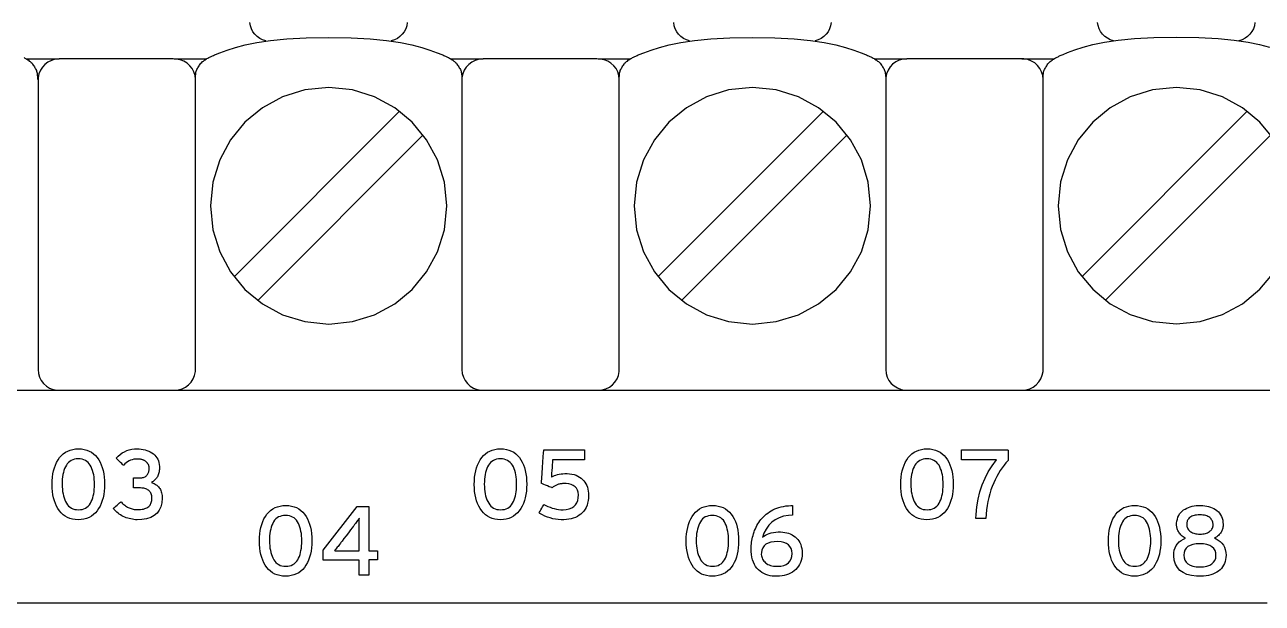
# Model space of a CAD drawing. Extents: x 1 to 47.7, y 0.2 to 35.
# Drawn here: x 27.341 to 29.093, y 13.33 to 14.148 of the extents above; entities that cross this region are included whole.
import ezdxf

# ---------------------------------------------------------------- set-up
doc = ezdxf.new("R2010")
doc.units = 0
doc.header["$MEASUREMENT"] = 0
doc.layers.add('7_0_____DWG', color=7, linetype='CONTINUOUS')

msp = doc.modelspace()

# ---------------------------------------------------------------- linework, layer by layer
at = {"layer": '7_0_____DWG'}
for points in [[(27.6819, 14.1253), (27.6775, 14.1268), (27.6734, 14.1289), (27.6697, 14.1316), (27.6665, 14.1348), (27.6638, 14.1384), (27.6617, 14.1424), (27.6603, 14.1468), (27.6596, 14.1514)], [(27.8823, 14.1514), (27.8816, 14.1468), (27.8801, 14.1424), (27.878, 14.1383), (27.8753, 14.1347), (27.872, 14.1315), (27.8683, 14.1288), (27.8642, 14.1267), (27.8597, 14.1253)], [(28.2819, 14.1253), (28.2775, 14.1268), (28.2734, 14.1289), (28.2697, 14.1316), (28.2665, 14.1348), (28.2638, 14.1384), (28.2617, 14.1424), (28.2603, 14.1468), (28.2596, 14.1514)], [(28.4823, 14.1514), (28.4816, 14.1468), (28.4801, 14.1424), (28.478, 14.1383), (28.4753, 14.1347), (28.472, 14.1315), (28.4683, 14.1288), (28.4642, 14.1267), (28.4597, 14.1253)], [(28.8819, 14.1254), (28.8775, 14.1269), (28.8734, 14.1291), (28.8697, 14.1317), (28.8665, 14.1349), (28.8638, 14.1386), (28.8617, 14.1426), (28.8603, 14.147), (28.8596, 14.1516)], [(29.0823, 14.1516), (29.0816, 14.1469), (29.0801, 14.1426), (29.078, 14.1385), (29.0753, 14.1349), (29.072, 14.1317), (29.0683, 14.129), (29.0642, 14.1269), (29.0597, 14.1254)], [(27.5825, 14.0706), (27.5825, 14.0721), (27.5825, 14.0737), (27.5826, 14.0753), (27.5827, 14.0769), (27.5828, 14.0784), (27.583, 14.0799), (27.5832, 14.0813), (27.5835, 14.0825), (27.5839, 14.0837), (27.5845, 14.0849), (27.5852, 14.0862), (27.5859, 14.0874), (27.5867, 14.0887), (27.5876, 14.09), (27.5884, 14.0912), (27.5893, 14.0925), (27.59, 14.0937), (27.5913, 14.0949), (27.5926, 14.096), (27.5939, 14.0969), (27.5951, 14.0979), (27.5964, 14.0987), (27.5976, 14.0995), (27.5988, 14.1003), (27.6001, 14.101), (27.6013, 14.1017), (27.6025, 14.1023), (27.6036, 14.1029), (27.6046, 14.1034), (27.6057, 14.1039), (27.6068, 14.1044), (27.608, 14.1049), (27.6093, 14.1055), (27.6108, 14.1061), (27.6171, 14.1086), (27.6274, 14.1124), (27.6392, 14.1162), (27.653, 14.1199), (27.6694, 14.1232), (27.6888, 14.1261), (27.7119, 14.1284), (27.7391, 14.1299), (27.771, 14.1304), (27.8028, 14.1299), (27.83, 14.1284), (27.8531, 14.1261), (27.8726, 14.1232), (27.8889, 14.1199), (27.9028, 14.1162), (27.9145, 14.1124), (27.9248, 14.1086), (27.9311, 14.1061), (27.9326, 14.1055), (27.934, 14.1049), (27.9352, 14.1044), (27.9363, 14.1039), (27.9373, 14.1034), (27.9384, 14.1029), (27.9395, 14.1023), (27.9407, 14.1017), (27.9419, 14.101), (27.9431, 14.1003), (27.9444, 14.0995), (27.9456, 14.0987), (27.9468, 14.0979), (27.9481, 14.0969), (27.9494, 14.096), (27.9507, 14.0949), (27.9519, 14.0937), (27.9527, 14.0925), (27.9535, 14.0912), (27.9544, 14.09), (27.9552, 14.0887), (27.956, 14.0874), (27.9568, 14.0862), (27.9575, 14.0849), (27.9581, 14.0837), (27.9585, 14.0825), (27.9588, 14.0813), (27.959, 14.0799), (27.9592, 14.0784), (27.9594, 14.0769), (27.9595, 14.0753), (27.9596, 14.0737), (27.9596, 14.0721), (27.9597, 14.0706)], [(28.1825, 14.0706), (28.1825, 14.0721), (28.1825, 14.0737), (28.1826, 14.0753), (28.1827, 14.0769), (28.1828, 14.0784), (28.183, 14.0799), (28.1832, 14.0813), (28.1835, 14.0825), (28.1839, 14.0837), (28.1845, 14.0849), (28.1852, 14.0862), (28.1859, 14.0874), (28.1867, 14.0887), (28.1876, 14.09), (28.1884, 14.0912), (28.1893, 14.0925), (28.19, 14.0937), (28.1913, 14.0949), (28.1926, 14.096), (28.1939, 14.0969), (28.1951, 14.0979), (28.1964, 14.0987), (28.1976, 14.0995), (28.1988, 14.1003), (28.2001, 14.101), (28.2013, 14.1017), (28.2025, 14.1023), (28.2036, 14.1029), (28.2046, 14.1034), (28.2057, 14.1039), (28.2068, 14.1044), (28.208, 14.1049), (28.2093, 14.1055), (28.2108, 14.1061), (28.2171, 14.1086), (28.2274, 14.1124), (28.2392, 14.1162), (28.253, 14.1199), (28.2694, 14.1232), (28.2889, 14.1261), (28.3119, 14.1284), (28.3391, 14.1299), (28.371, 14.1304), (28.4028, 14.1299), (28.43, 14.1284), (28.4531, 14.1261), (28.4726, 14.1232), (28.4889, 14.1199), (28.5028, 14.1162), (28.5145, 14.1124), (28.5248, 14.1086), (28.5311, 14.1061), (28.5326, 14.1055), (28.534, 14.1049), (28.5352, 14.1044), (28.5363, 14.1039), (28.5373, 14.1034), (28.5384, 14.1029), (28.5395, 14.1023), (28.5407, 14.1017), (28.5419, 14.101), (28.5431, 14.1003), (28.5444, 14.0995), (28.5456, 14.0987), (28.5468, 14.0979), (28.5481, 14.0969), (28.5494, 14.096), (28.5507, 14.0949), (28.5519, 14.0937), (28.5527, 14.0925), (28.5535, 14.0912), (28.5544, 14.09), (28.5552, 14.0887), (28.556, 14.0874), (28.5568, 14.0862), (28.5575, 14.0849), (28.5581, 14.0837), (28.5585, 14.0825), (28.5588, 14.0813), (28.559, 14.0799), (28.5593, 14.0784), (28.5594, 14.0769), (28.5595, 14.0753), (28.5596, 14.0737), (28.5597, 14.0721), (28.5597, 14.0706)], [(28.7825, 14.0708), (28.7825, 14.0723), (28.7826, 14.0738), (28.7826, 14.0754), (28.7827, 14.077), (28.7828, 14.0786), (28.783, 14.0801), (28.7832, 14.0815), (28.7835, 14.0827), (28.7839, 14.0838), (28.7845, 14.0851), (28.7852, 14.0863), (28.786, 14.0876), (28.7868, 14.0889), (28.7876, 14.0901), (28.7884, 14.0914), (28.7893, 14.0927), (28.7901, 14.0939), (28.7913, 14.0951), (28.7926, 14.0961), (28.7939, 14.0971), (28.7951, 14.0981), (28.7964, 14.0989), (28.7976, 14.0997), (28.7988, 14.1005), (28.8001, 14.1012), (28.8013, 14.1019), (28.8025, 14.1025), (28.8036, 14.103), (28.8046, 14.1036), (28.8057, 14.1041), (28.8068, 14.1046), (28.808, 14.1051), (28.8093, 14.1057), (28.8108, 14.1063), (28.8171, 14.1088), (28.8274, 14.1126), (28.8392, 14.1164), (28.853, 14.1201), (28.8694, 14.1234), (28.8889, 14.1263), (28.9119, 14.1286), (28.9391, 14.13), (28.971, 14.1306), (29.0029, 14.13), (29.0301, 14.1286), (29.0531, 14.1263), (29.0726, 14.1234), (29.089, 14.1201), (29.1028, 14.1164)], [(27.3399, 14.1017), (27.3411, 14.101), (27.3424, 14.1003), (27.3436, 14.0995), (27.3448, 14.0987), (27.3461, 14.0979), (27.3473, 14.0969), (27.3486, 14.096), (27.3499, 14.0949), (27.3511, 14.0937), (27.3519, 14.0925), (27.3528, 14.0912), (27.3536, 14.09), (27.3544, 14.0887), (27.3553, 14.0874), (27.356, 14.0862), (27.3567, 14.0849), (27.3573, 14.0837), (27.3577, 14.0825), (27.358, 14.0813), (27.3583, 14.0799), (27.3585, 14.0784), (27.3586, 14.0769), (27.3588, 14.0753), (27.3588, 14.0737), (27.3589, 14.0721), (27.3589, 14.0706)], [(27.3441, 14.0998), (27.3897, 14.0998)], [(27.5525, 14.0998), (27.5981, 14.0998)], [(27.9441, 14.0998), (27.9897, 14.0998)], [(28.1525, 14.0998), (28.1981, 14.0998)], [(28.5441, 14.1), (28.5897, 14.1)], [(28.7525, 14.1), (28.7981, 14.1)], [(29.1098, 13.9856), (29.0893, 14.0104), (29.0646, 14.0309), (29.0362, 14.0463), (29.0048, 14.0561), (28.9711, 14.0595), (28.9373, 14.0561), (28.9059, 14.0463), (28.8774, 14.0309), (28.8527, 14.0104), (28.8322, 13.9856), (28.8168, 13.9572), (28.807, 13.9258), (28.8036, 13.8921), (28.807, 13.8584), (28.8168, 13.827), (28.8322, 13.7986), (28.8527, 13.7739), (28.8774, 13.7535), (28.9059, 13.7381), (28.9373, 13.7284), (28.9711, 13.725), (29.0048, 13.7284), (29.0362, 13.7381), (29.0646, 13.7535), (29.0893, 13.7739), (29.1098, 13.7986)], [(27.6372, 13.7917), (27.8715, 14.0259)], [(28.2372, 13.7917), (28.4715, 14.0259)], [(28.8372, 13.7918), (29.0715, 14.0261)], [(27.6706, 13.7582), (27.9049, 13.9925)], [(28.2706, 13.7582), (28.5049, 13.9925)], [(28.8706, 13.7584), (29.1049, 13.9927)], [(27.2486, 13.6311), (27.3411, 13.6311), (27.4402, 13.6311), (27.5455, 13.6311), (27.6567, 13.6311), (27.7731, 13.6311), (27.8945, 13.6311), (28.0204, 13.6311), (28.1502, 13.6311), (28.2836, 13.6311), (28.4201, 13.6311), (28.5593, 13.6311), (28.7007, 13.6311), (28.9885, 13.6311), (29.2798, 13.6311)], [(27.8278, 13.3913), (27.8278, 13.3694), (27.8141, 13.3694), (27.8141, 13.3908), (27.7631, 13.3908), (27.7631, 13.4047), (27.8116, 13.4666), (27.8278, 13.4666), (27.8278, 13.4041), (27.8402, 13.4041), (27.8402, 13.3913), (27.8278, 13.3913)], [(29.0998, 13.3298), (28.9854, 13.3298), (28.8724, 13.3298), (28.761, 13.3298), (28.6512, 13.3298), (28.543, 13.3298), (28.4366, 13.3298), (28.3319, 13.3298), (28.2291, 13.3298), (28.1282, 13.3298), (28.0293, 13.3298), (27.9324, 13.3298), (27.8377, 13.3298), (27.7451, 13.3298), (27.6547, 13.3298), (27.5666, 13.3298), (27.4809, 13.3298), (27.3976, 13.3298), (27.3168, 13.3298)]]:
    msp.add_lwpolyline(points, dxfattribs=at)
for points in [[(27.5825, 14.0706), (27.582, 14.0762), (27.5804, 14.0814), (27.5779, 14.0861), (27.5747, 14.0903), (27.5707, 14.0939), (27.5661, 14.0967), (27.5609, 14.0987), (27.5554, 14.0997), (27.5509, 14.0998), (27.5391, 14.0998), (27.5185, 14.0998), (27.4924, 14.0998), (27.4639, 14.0998), (27.4362, 14.0998), (27.4125, 14.0998), (27.3959, 14.0998), (27.3897, 14.0998), (27.384, 14.0993), (27.3786, 14.0978), (27.3737, 14.0954), (27.3694, 14.0922), (27.3658, 14.0883), (27.3629, 14.0838), (27.3609, 14.0788), (27.3598, 14.0734), (27.3597, 14.0665), (27.3597, 14.0368), (27.3597, 13.985), (27.3597, 13.9192), (27.3597, 13.8474), (27.3597, 13.7776), (27.3597, 13.7178), (27.3597, 13.676), (27.3597, 13.6603), (27.3602, 13.6548), (27.3618, 13.6496), (27.3642, 13.6448), (27.3675, 13.6406), (27.3715, 13.637), (27.3761, 13.6342), (27.3812, 13.6323), (27.3868, 13.6312), (27.3913, 13.6311), (27.4031, 13.6311), (27.4236, 13.6311), (27.4498, 13.6311), (27.4783, 13.6311), (27.506, 13.6311), (27.5297, 13.6311), (27.5463, 13.6311), (27.5525, 13.6311), (27.5582, 13.6316), (27.5636, 13.6331), (27.5684, 13.6355), (27.5727, 13.6387), (27.5764, 13.6426), (27.5793, 13.6471), (27.5813, 13.6521), (27.5824, 13.6575), (27.5825, 13.6644), (27.5825, 13.6942), (27.5825, 13.7459), (27.5825, 13.8117), (27.5825, 13.8835), (27.5825, 13.9534), (27.5825, 14.0131), (27.5825, 14.0549)], [(28.1825, 14.0706), (28.182, 14.0762), (28.1804, 14.0814), (28.1779, 14.0861), (28.1747, 14.0903), (28.1707, 14.0939), (28.1661, 14.0967), (28.1609, 14.0987), (28.1554, 14.0997), (28.1509, 14.0998), (28.1391, 14.0998), (28.1185, 14.0998), (28.0924, 14.0998), (28.0639, 14.0998), (28.0362, 14.0998), (28.0125, 14.0998), (27.9959, 14.0998), (27.9897, 14.0998), (27.984, 14.0993), (27.9786, 14.0978), (27.9737, 14.0954), (27.9694, 14.0922), (27.9658, 14.0883), (27.9629, 14.0838), (27.9609, 14.0788), (27.9598, 14.0734), (27.9597, 14.0665), (27.9597, 14.0368), (27.9597, 13.985), (27.9597, 13.9192), (27.9597, 13.8474), (27.9597, 13.7776), (27.9597, 13.7178), (27.9597, 13.676), (27.9597, 13.6603), (27.9602, 13.6548), (27.9618, 13.6496), (27.9642, 13.6448), (27.9675, 13.6406), (27.9715, 13.637), (27.9761, 13.6342), (27.9812, 13.6323), (27.9868, 13.6312), (27.9913, 13.6311), (28.0031, 13.6311), (28.0236, 13.6311), (28.0498, 13.6311), (28.0783, 13.6311), (28.106, 13.6311), (28.1297, 13.6311), (28.1463, 13.6311), (28.1525, 13.6311), (28.1582, 13.6316), (28.1636, 13.6331), (28.1684, 13.6355), (28.1727, 13.6387), (28.1764, 13.6426), (28.1793, 13.6471), (28.1813, 13.6521), (28.1824, 13.6575), (28.1825, 13.6644), (28.1825, 13.6942), (28.1825, 13.7459), (28.1825, 13.8117), (28.1825, 13.8835), (28.1825, 13.9534), (28.1825, 14.0131), (28.1825, 14.0549)], [(28.7825, 14.0708), (28.782, 14.0763), (28.7804, 14.0815), (28.778, 14.0863), (28.7747, 14.0905), (28.7707, 14.0941), (28.7661, 14.0969), (28.761, 14.0989), (28.7554, 14.0999), (28.7509, 14.1), (28.7391, 14.1), (28.7186, 14.1), (28.6924, 14.1), (28.6639, 14.1), (28.6362, 14.1), (28.6125, 14.1), (28.5959, 14.1), (28.5897, 14.1), (28.584, 14.0995), (28.5786, 14.098), (28.5738, 14.0956), (28.5694, 14.0924), (28.5658, 14.0885), (28.5629, 14.084), (28.5609, 14.079), (28.5598, 14.0736), (28.5597, 14.0667), (28.5597, 14.037), (28.5597, 13.9852), (28.5597, 13.9194), (28.5597, 13.8476), (28.5597, 13.7778), (28.5597, 13.718), (28.5597, 13.6762), (28.5597, 13.6605), (28.5602, 13.6549), (28.5618, 13.6497), (28.5642, 13.645), (28.5675, 13.6408), (28.5715, 13.6372), (28.5761, 13.6344), (28.5813, 13.6324), (28.5868, 13.6314), (28.5913, 13.6313), (28.6031, 13.6313), (28.6237, 13.6313), (28.6498, 13.6313), (28.6783, 13.6313), (28.706, 13.6313), (28.7297, 13.6313), (28.7463, 13.6313), (28.7525, 13.6313), (28.7582, 13.6318), (28.7636, 13.6333), (28.7684, 13.6357), (28.7728, 13.6389), (28.7764, 13.6428), (28.7793, 13.6473), (28.7813, 13.6523), (28.7824, 13.6577), (28.7825, 13.6646), (28.7825, 13.6943), (28.7825, 13.7461), (28.7825, 13.8119), (28.7825, 13.8837), (28.7825, 13.9535), (28.7825, 14.0133), (28.7825, 14.0551)], [(27.6036, 13.8919), (27.607, 13.8582), (27.6168, 13.8268), (27.6322, 13.7985), (27.6526, 13.7737), (27.6774, 13.7533), (27.7059, 13.7379), (27.7373, 13.7282), (27.7711, 13.7248), (27.8047, 13.7282), (27.8361, 13.7379), (27.8646, 13.7533), (27.8893, 13.7737), (27.9097, 13.7985), (27.9252, 13.8268), (27.9349, 13.8582), (27.9383, 13.8919), (27.9349, 13.9256), (27.9252, 13.957), (27.9097, 13.9854), (27.8893, 14.0102), (27.8646, 14.0307), (27.8361, 14.0462), (27.8047, 14.0559), (27.7711, 14.0593), (27.7373, 14.0559), (27.7059, 14.0462), (27.6774, 14.0307), (27.6526, 14.0102), (27.6322, 13.9854), (27.6168, 13.957), (27.607, 13.9256)], [(28.2036, 13.8919), (28.207, 13.8582), (28.2168, 13.8268), (28.2322, 13.7985), (28.2527, 13.7737), (28.2774, 13.7533), (28.3059, 13.7379), (28.3373, 13.7282), (28.3711, 13.7248), (28.4048, 13.7282), (28.4361, 13.7379), (28.4646, 13.7533), (28.4893, 13.7737), (28.5097, 13.7985), (28.5252, 13.8268), (28.5349, 13.8582), (28.5383, 13.8919), (28.5349, 13.9256), (28.5252, 13.957), (28.5097, 13.9854), (28.4893, 14.0102), (28.4646, 14.0307), (28.4361, 14.0462), (28.4048, 14.0559), (28.3711, 14.0593), (28.3373, 14.0559), (28.3059, 14.0462), (28.2774, 14.0307), (28.2527, 14.0102), (28.2322, 13.9854), (28.2168, 13.957), (28.207, 13.9256)], [(27.4538, 13.4982), (27.4536, 13.4931), (27.4533, 13.4882), (27.4526, 13.4835), (27.4517, 13.4791), (27.4505, 13.4749), (27.4491, 13.4709), (27.4474, 13.4672), (27.4454, 13.4637), (27.4432, 13.4605), (27.4408, 13.4576), (27.438, 13.4551), (27.4351, 13.453), (27.4319, 13.4512), (27.4284, 13.4498), (27.4247, 13.4488), (27.4207, 13.4482), (27.4165, 13.4479), (27.4124, 13.4482), (27.4084, 13.4488), (27.4048, 13.4498), (27.4013, 13.4512), (27.3982, 13.4529), (27.3952, 13.455), (27.3925, 13.4575), (27.3901, 13.4604), (27.3879, 13.4636), (27.3859, 13.467), (27.3842, 13.4707), (27.3828, 13.4746), (27.3816, 13.4788), (27.3807, 13.4832), (27.3801, 13.4879), (27.3797, 13.4928), (27.3795, 13.498), (27.3797, 13.5031), (27.3801, 13.508), (27.3807, 13.5127), (27.3816, 13.5172), (27.3828, 13.5214), (27.3843, 13.5253), (27.386, 13.529), (27.388, 13.5325), (27.3902, 13.5358), (27.3927, 13.5387), (27.3954, 13.5412), (27.3984, 13.5433), (27.4016, 13.545), (27.405, 13.5464), (27.4087, 13.5474), (27.4126, 13.548), (27.4168, 13.5482), (27.421, 13.548), (27.4249, 13.5473), (27.4286, 13.5464), (27.4321, 13.545), (27.4353, 13.5433), (27.4382, 13.5412), (27.4409, 13.5387), (27.4434, 13.5359), (27.4456, 13.5327), (27.4475, 13.5292), (27.4492, 13.5256), (27.4506, 13.5216), (27.4517, 13.5174), (27.4526, 13.513), (27.4533, 13.5083), (27.4536, 13.5034)], [(27.5355, 13.4783), (27.535, 13.4719), (27.5336, 13.4662), (27.5313, 13.4613), (27.5281, 13.4572), (27.524, 13.4538), (27.5191, 13.4512), (27.5133, 13.4493), (27.5067, 13.4482), (27.4999, 13.4479), (27.4976, 13.448), (27.4954, 13.4482), (27.4932, 13.4485), (27.4909, 13.449), (27.4888, 13.4495), (27.4866, 13.4501), (27.4845, 13.4508), (27.4824, 13.4516), (27.4803, 13.4525), (27.4783, 13.4535), (27.4764, 13.4547), (27.4746, 13.4559), (27.4729, 13.4571), (27.4712, 13.4585), (27.4697, 13.4599), (27.4683, 13.4615), (27.467, 13.4631), (27.4664, 13.4641), (27.4671, 13.4647), (27.4683, 13.4658), (27.4699, 13.4672), (27.4717, 13.4687), (27.4735, 13.4703), (27.4751, 13.4717), (27.4764, 13.4728), (27.4771, 13.4734), (27.4777, 13.4727), (27.4788, 13.4715), (27.4799, 13.4704), (27.4811, 13.4694), (27.4823, 13.4684), (27.4835, 13.4675), (27.4848, 13.4667), (27.4861, 13.4659), (27.4874, 13.4653), (27.4888, 13.4646), (27.4902, 13.4641), (27.4916, 13.4636), (27.493, 13.4632), (27.4944, 13.4629), (27.4958, 13.4626), (27.4972, 13.4624), (27.4986, 13.4623), (27.5001, 13.4623), (27.5024, 13.4623), (27.5047, 13.4625), (27.5069, 13.4627), (27.5089, 13.4631), (27.5107, 13.4636), (27.5124, 13.4642), (27.5138, 13.4649), (27.5152, 13.4657), (27.5163, 13.4666), (27.5173, 13.4676), (27.5182, 13.4687), (27.5189, 13.4698), (27.5195, 13.4711), (27.52, 13.4724), (27.5204, 13.4738), (27.5207, 13.4753), (27.5209, 13.4769), (27.5209, 13.4786), (27.5208, 13.4802), (27.5206, 13.4817), (27.5203, 13.4832), (27.5198, 13.4845), (27.5193, 13.4858), (27.5186, 13.4869), (27.5178, 13.4879), (27.5169, 13.4889), (27.5159, 13.4897), (27.5147, 13.4904), (27.5135, 13.491), (27.5123, 13.4916), (27.5109, 13.492), (27.5095, 13.4924), (27.508, 13.4927), (27.5064, 13.4928), (27.5048, 13.4929), (27.5038, 13.4929), (27.5032, 13.4929), (27.5022, 13.4929), (27.5009, 13.4929), (27.4994, 13.4929), (27.4979, 13.4929), (27.4966, 13.4929), (27.4956, 13.4929), (27.4951, 13.4929), (27.495, 13.4931), (27.495, 13.4941), (27.495, 13.4958), (27.495, 13.498), (27.495, 13.5003), (27.495, 13.5027), (27.495, 13.5047), (27.495, 13.5062), (27.495, 13.507), (27.4952, 13.507), (27.4959, 13.507), (27.497, 13.507), (27.4983, 13.507), (27.4998, 13.507), (27.5012, 13.507), (27.5024, 13.507), (27.5033, 13.507), (27.5037, 13.507), (27.505, 13.5071), (27.5064, 13.5072), (27.5077, 13.5075), (27.5089, 13.5078), (27.5101, 13.5082), (27.5111, 13.5088), (27.5121, 13.5095), (27.513, 13.5102), (27.5138, 13.5111), (27.5145, 13.5119), (27.5151, 13.5129), (27.5156, 13.5138), (27.516, 13.5149), (27.5164, 13.5159), (27.5167, 13.517), (27.5169, 13.5182), (27.517, 13.5194), (27.517, 13.5205), (27.517, 13.521), (27.517, 13.5214), (27.5169, 13.5219), (27.5169, 13.5224), (27.5168, 13.523), (27.5167, 13.5235), (27.5166, 13.524), (27.5164, 13.5245), (27.5163, 13.5251), (27.516, 13.5256), (27.5158, 13.5261), (27.5155, 13.5266), (27.5152, 13.5271), (27.5148, 13.5276), (27.5145, 13.5281), (27.5141, 13.5285), (27.5136, 13.529), (27.5132, 13.5294), (27.5127, 13.5299), (27.5122, 13.5303), (27.5116, 13.5307), (27.511, 13.5311), (27.5104, 13.5315), (27.5097, 13.5318), (27.509, 13.5322), (27.5083, 13.5325), (27.5075, 13.5328), (27.5067, 13.533), (27.5058, 13.5332), (27.5049, 13.5334), (27.5039, 13.5336), (27.5029, 13.5337), (27.5018, 13.5338), (27.5007, 13.5338), (27.4996, 13.5338), (27.4975, 13.5338), (27.4951, 13.5335), (27.4928, 13.5329), (27.4906, 13.5322), (27.4885, 13.5312), (27.4865, 13.53), (27.4845, 13.5286), (27.4827, 13.5269), (27.4809, 13.5251), (27.4803, 13.525), (27.4794, 13.5259), (27.4781, 13.5273), (27.4764, 13.5289), (27.4746, 13.5307), (27.4729, 13.5323), (27.4715, 13.5337), (27.4705, 13.5347), (27.4702, 13.5351), (27.4729, 13.5378), (27.4757, 13.5403), (27.4788, 13.5424), (27.4819, 13.5442), (27.4852, 13.5457), (27.4887, 13.5468), (27.4923, 13.5476), (27.4961, 13.5481), (27.4999, 13.5482), (27.5029, 13.5481), (27.5058, 13.5478), (27.5086, 13.5474), (27.5113, 13.5467), (27.5138, 13.5459), (27.5163, 13.5449), (27.5186, 13.5438), (27.5208, 13.5425), (27.5229, 13.541), (27.5248, 13.5393), (27.5264, 13.5375), (27.5278, 13.5355), (27.529, 13.5334), (27.53, 13.5311), (27.5308, 13.5287), (27.5313, 13.5262), (27.5316, 13.5234), (27.5316, 13.521), (27.5315, 13.5191), (27.5313, 13.5174), (27.531, 13.5157), (27.5307, 13.5141), (27.5303, 13.5127), (27.5298, 13.5113), (27.5293, 13.51), (27.5287, 13.5088), (27.5279, 13.5077), (27.5272, 13.5066), (27.5264, 13.5056), (27.5255, 13.5047), (27.5246, 13.5038), (27.5236, 13.5029), (27.5226, 13.5022), (27.5216, 13.5014), (27.5205, 13.5008), (27.5213, 13.5003), (27.5228, 13.4997), (27.5242, 13.4991), (27.5255, 13.4984), (27.5267, 13.4975), (27.5279, 13.4966), (27.529, 13.4956), (27.5301, 13.4945), (27.5311, 13.4932), (27.532, 13.4919), (27.5328, 13.4906), (27.5335, 13.4891), (27.5341, 13.4875), (27.5346, 13.4859), (27.535, 13.4841), (27.5353, 13.4823), (27.5355, 13.4803)], [(28.0514, 13.4982), (28.0513, 13.4931), (28.0509, 13.4882), (28.0503, 13.4835), (28.0494, 13.4791), (28.0482, 13.4749), (28.0468, 13.4709), (28.0451, 13.4672), (28.0431, 13.4637), (28.0409, 13.4605), (28.0384, 13.4576), (28.0357, 13.4551), (28.0327, 13.453), (28.0295, 13.4512), (28.0261, 13.4498), (28.0223, 13.4488), (28.0184, 13.4482), (28.0142, 13.4479), (28.01, 13.4482), (28.0061, 13.4488), (28.0024, 13.4498), (27.999, 13.4512), (27.9958, 13.4529), (27.9929, 13.455), (27.9902, 13.4575), (27.9877, 13.4604), (27.9855, 13.4636), (27.9836, 13.467), (27.9819, 13.4707), (27.9804, 13.4746), (27.9793, 13.4788), (27.9784, 13.4832), (27.9777, 13.4879), (27.9773, 13.4928), (27.9772, 13.498), (27.9773, 13.5031), (27.9777, 13.508), (27.9784, 13.5127), (27.9793, 13.5172), (27.9805, 13.5214), (27.9819, 13.5253), (27.9837, 13.529), (27.9856, 13.5325), (27.9879, 13.5358), (27.9904, 13.5387), (27.9931, 13.5412), (27.996, 13.5433), (27.9992, 13.545), (28.0027, 13.5464), (28.0064, 13.5474), (28.0103, 13.548), (28.0144, 13.5482), (28.0186, 13.548), (28.0226, 13.5473), (28.0263, 13.5464), (28.0298, 13.545), (28.033, 13.5433), (28.0359, 13.5412), (28.0386, 13.5387), (28.041, 13.5359), (28.0432, 13.5327), (28.0452, 13.5292), (28.0468, 13.5256), (28.0482, 13.5216), (28.0494, 13.5174), (28.0503, 13.513), (28.0509, 13.5083), (28.0513, 13.5034)], [(28.139, 13.4825), (28.1388, 13.4786), (28.1384, 13.4749), (28.1377, 13.4715), (28.1368, 13.4683), (28.1356, 13.4654), (28.1341, 13.4627), (28.1324, 13.4602), (28.1304, 13.458), (28.1282, 13.456), (28.1257, 13.4542), (28.1231, 13.4526), (28.1204, 13.4513), (28.1174, 13.4502), (28.1143, 13.4493), (28.111, 13.4486), (28.1076, 13.4482), (28.1039, 13.4479), (28.1001, 13.4479), (28.0961, 13.4482), (28.0922, 13.4487), (28.0883, 13.4494), (28.0846, 13.4504), (28.0809, 13.4516), (28.0772, 13.4531), (28.0737, 13.4548), (28.0702, 13.4568), (28.0692, 13.4577), (28.0697, 13.4586), (28.0706, 13.4602), (28.0716, 13.4621), (28.0728, 13.4641), (28.0739, 13.4661), (28.0749, 13.4678), (28.0756, 13.469), (28.0759, 13.4695), (28.0785, 13.4681), (28.0815, 13.4667), (28.0844, 13.4655), (28.0874, 13.4644), (28.0904, 13.4636), (28.0934, 13.4629), (28.0965, 13.4624), (28.0995, 13.4621), (28.1028, 13.462), (28.1075, 13.4624), (28.1117, 13.4633), (28.1152, 13.4646), (28.1182, 13.4665), (28.1207, 13.4688), (28.1225, 13.4717), (28.1238, 13.4751), (28.1245, 13.4789), (28.1246, 13.4831), (28.1241, 13.4867), (28.1231, 13.4898), (28.1217, 13.4925), (28.1198, 13.4947), (28.1174, 13.4965), (28.1145, 13.4978), (28.1112, 13.4987), (28.1074, 13.4991), (28.1048, 13.4992), (28.1035, 13.4991), (28.1022, 13.4991), (28.101, 13.4989), (28.0998, 13.4988), (28.0987, 13.4986), (28.0976, 13.4983), (28.0965, 13.4981), (28.0955, 13.4978), (28.0945, 13.4974), (28.0935, 13.4969), (28.0926, 13.4965), (28.0917, 13.496), (28.0908, 13.4955), (28.0899, 13.4949), (28.089, 13.4943), (28.0881, 13.4937), (28.0873, 13.4931), (28.0868, 13.4933), (28.0853, 13.4939), (28.0832, 13.4947), (28.0808, 13.4957), (28.0782, 13.4968), (28.0758, 13.4977), (28.0739, 13.4985), (28.0726, 13.4991), (28.0723, 13.4993), (28.0724, 13.5017), (28.0728, 13.5068), (28.0733, 13.5137), (28.0738, 13.5216), (28.0743, 13.5296), (28.0748, 13.5369), (28.0752, 13.5427), (28.0755, 13.5461), (28.0759, 13.5467), (28.0797, 13.5467), (28.0865, 13.5467), (28.0952, 13.5467), (28.105, 13.5467), (28.1147, 13.5467), (28.1233, 13.5467), (28.1298, 13.5467), (28.1331, 13.5467), (28.1334, 13.5464), (28.1334, 13.5453), (28.1334, 13.5436), (28.1334, 13.5414), (28.1334, 13.5391), (28.1334, 13.5368), (28.1334, 13.5348), (28.1334, 13.5334), (28.1334, 13.5328), (28.1321, 13.5328), (28.128, 13.5328), (28.1219, 13.5328), (28.1146, 13.5328), (28.1069, 13.5328), (28.0996, 13.5328), (28.0935, 13.5328), (28.0894, 13.5328), (28.0881, 13.5328), (28.088, 13.5317), (28.0878, 13.5292), (28.0876, 13.5257), (28.0873, 13.5216), (28.087, 13.5175), (28.0867, 13.5136), (28.0864, 13.5105), (28.0863, 13.5085), (28.0869, 13.5085), (28.0887, 13.5095), (28.0907, 13.5104), (28.0928, 13.5111), (28.0951, 13.5118), (28.0975, 13.5123), (28.1, 13.5127), (28.1026, 13.513), (28.1053, 13.5131), (28.1086, 13.5131), (28.1121, 13.5128), (28.1154, 13.5124), (28.1184, 13.5117), (28.1213, 13.5108), (28.1239, 13.5096), (28.1263, 13.5083), (28.1286, 13.5067), (28.1306, 13.505), (28.1323, 13.503), (28.1339, 13.5009), (28.1352, 13.4987), (28.1364, 13.4963), (28.1373, 13.4938), (28.1381, 13.4912), (28.1386, 13.4884), (28.1389, 13.4855)], [(28.6552, 13.4982), (28.6551, 13.4931), (28.6547, 13.4882), (28.654, 13.4835), (28.6531, 13.4791), (28.652, 13.4749), (28.6505, 13.4709), (28.6488, 13.4672), (28.6469, 13.4637), (28.6447, 13.4605), (28.6422, 13.4576), (28.6395, 13.4551), (28.6365, 13.453), (28.6333, 13.4512), (28.6298, 13.4498), (28.6261, 13.4488), (28.6222, 13.4482), (28.6179, 13.4479), (28.6138, 13.4482), (28.6099, 13.4488), (28.6062, 13.4498), (28.6028, 13.4512), (28.5996, 13.4529), (28.5966, 13.455), (28.594, 13.4575), (28.5915, 13.4604), (28.5893, 13.4636), (28.5873, 13.467), (28.5856, 13.4707), (28.5842, 13.4746), (28.583, 13.4788), (28.5821, 13.4832), (28.5815, 13.4879), (28.5811, 13.4928), (28.581, 13.498), (28.5811, 13.5031), (28.5815, 13.508), (28.5821, 13.5127), (28.5831, 13.5172), (28.5843, 13.5214), (28.5857, 13.5253), (28.5874, 13.529), (28.5894, 13.5325), (28.5916, 13.5358), (28.5941, 13.5387), (28.5968, 13.5412), (28.5998, 13.5433), (28.603, 13.545), (28.6064, 13.5464), (28.6101, 13.5474), (28.6141, 13.548), (28.6182, 13.5482), (28.6224, 13.548), (28.6264, 13.5473), (28.6301, 13.5464), (28.6335, 13.545), (28.6367, 13.5433), (28.6397, 13.5412), (28.6424, 13.5387), (28.6448, 13.5359), (28.647, 13.5327), (28.6489, 13.5292), (28.6506, 13.5256), (28.652, 13.5216), (28.6532, 13.5174), (28.6541, 13.513), (28.6547, 13.5083), (28.6551, 13.5034)], [(28.7328, 13.5319), (28.7299, 13.5286), (28.7272, 13.5251), (28.7245, 13.5214), (28.7219, 13.5175), (28.7195, 13.5134), (28.7171, 13.5091), (28.7148, 13.5046), (28.7126, 13.5), (28.7105, 13.4951), (28.7086, 13.49), (28.707, 13.4847), (28.7055, 13.4793), (28.7043, 13.4737), (28.7032, 13.4679), (28.7024, 13.4619), (28.7018, 13.4558), (28.7015, 13.4495), (28.7009, 13.4495), (28.6995, 13.4495), (28.6974, 13.4495), (28.695, 13.4495), (28.6925, 13.4495), (28.6902, 13.4495), (28.6884, 13.4495), (28.6874, 13.4495), (28.6875, 13.4552), (28.6887, 13.4663), (28.6905, 13.477), (28.693, 13.4873), (28.6963, 13.4972), (28.7002, 13.5067), (28.7049, 13.5157), (28.7103, 13.5243), (28.7164, 13.5326), (28.7145, 13.5326), (28.7095, 13.5326), (28.7023, 13.5326), (28.6939, 13.5326), (28.6853, 13.5326), (28.6773, 13.5326), (28.6711, 13.5326), (28.6675, 13.5326), (28.667, 13.5327), (28.667, 13.5337), (28.667, 13.5355), (28.667, 13.5378), (28.667, 13.5402), (28.667, 13.5426), (28.667, 13.5447), (28.667, 13.5461), (28.667, 13.5467), (28.6696, 13.5467), (28.6763, 13.5467), (28.6858, 13.5467), (28.697, 13.5467), (28.7085, 13.5467), (28.7191, 13.5467), (28.7274, 13.5467), (28.7322, 13.5467), (28.7328, 13.5465), (28.7328, 13.5454), (28.7328, 13.5436), (28.7328, 13.5412), (28.7328, 13.5386), (28.7328, 13.5361), (28.7328, 13.534), (28.7328, 13.5325)], [(27.4395, 13.498), (27.4395, 13.5016), (27.4393, 13.505), (27.4389, 13.5084), (27.4384, 13.5115), (27.4377, 13.5145), (27.4369, 13.5174), (27.436, 13.5201), (27.4349, 13.5226), (27.4336, 13.525), (27.4322, 13.5271), (27.4305, 13.5289), (27.4287, 13.5305), (27.4266, 13.5318), (27.4244, 13.5328), (27.422, 13.5335), (27.4193, 13.5339), (27.4165, 13.5341), (27.4137, 13.5339), (27.4112, 13.5335), (27.4088, 13.5328), (27.4066, 13.5318), (27.4046, 13.5305), (27.4027, 13.529), (27.4011, 13.5272), (27.3997, 13.5251), (27.3984, 13.5228), (27.3973, 13.5203), (27.3963, 13.5176), (27.3955, 13.5148), (27.3949, 13.5118), (27.3944, 13.5087), (27.394, 13.5054), (27.3938, 13.5019), (27.3938, 13.4982), (27.3938, 13.4946), (27.3941, 13.4912), (27.3944, 13.4879), (27.395, 13.4848), (27.3957, 13.4818), (27.3965, 13.479), (27.3975, 13.4763), (27.3986, 13.4738), (27.3999, 13.4714), (27.4014, 13.4692), (27.403, 13.4673), (27.4049, 13.4657), (27.4069, 13.4644), (27.4091, 13.4634), (27.4115, 13.4626), (27.414, 13.4622), (27.4168, 13.462), (27.4196, 13.4622), (27.4222, 13.4626), (27.4246, 13.4634), (27.4269, 13.4644), (27.4289, 13.4657), (27.4307, 13.4673), (27.4323, 13.4691), (27.4338, 13.4713), (27.435, 13.4737), (27.4361, 13.4761), (27.437, 13.4788), (27.4378, 13.4816), (27.4384, 13.4845), (27.4389, 13.4876), (27.4393, 13.4909), (27.4395, 13.4944)], [(28.0372, 13.498), (28.0371, 13.5016), (28.0369, 13.505), (28.0365, 13.5084), (28.036, 13.5115), (28.0354, 13.5145), (28.0346, 13.5174), (28.0336, 13.5201), (28.0325, 13.5226), (28.0313, 13.525), (28.0298, 13.5271), (28.0282, 13.5289), (28.0263, 13.5305), (28.0243, 13.5318), (28.022, 13.5328), (28.0196, 13.5335), (28.017, 13.5339), (28.0142, 13.5341), (28.0114, 13.5339), (28.0088, 13.5335), (28.0064, 13.5328), (28.0042, 13.5318), (28.0022, 13.5305), (28.0004, 13.529), (27.9988, 13.5272), (27.9973, 13.5251), (27.9961, 13.5228), (27.995, 13.5203), (27.994, 13.5176), (27.9932, 13.5148), (27.9925, 13.5118), (27.992, 13.5087), (27.9917, 13.5054), (27.9915, 13.5019), (27.9914, 13.4982), (27.9915, 13.4946), (27.9917, 13.4912), (27.9921, 13.4879), (27.9926, 13.4848), (27.9933, 13.4818), (27.9942, 13.479), (27.9952, 13.4763), (27.9963, 13.4738), (27.9976, 13.4714), (27.9991, 13.4692), (28.0007, 13.4673), (28.0025, 13.4657), (28.0045, 13.4644), (28.0067, 13.4634), (28.0091, 13.4626), (28.0117, 13.4622), (28.0144, 13.462), (28.0173, 13.4622), (28.0199, 13.4626), (28.0223, 13.4634), (28.0245, 13.4644), (28.0265, 13.4657), (28.0284, 13.4673), (28.03, 13.4691), (28.0314, 13.4713), (28.0327, 13.4737), (28.0337, 13.4761), (28.0346, 13.4788), (28.0354, 13.4816), (28.0361, 13.4845), (28.0366, 13.4876), (28.0369, 13.4909), (28.0371, 13.4944)], [(28.641, 13.498), (28.6409, 13.5016), (28.6407, 13.505), (28.6403, 13.5084), (28.6398, 13.5115), (28.6392, 13.5145), (28.6384, 13.5174), (28.6374, 13.5201), (28.6363, 13.5226), (28.6351, 13.525), (28.6336, 13.5271), (28.6319, 13.5289), (28.6301, 13.5305), (28.628, 13.5318), (28.6258, 13.5328), (28.6234, 13.5335), (28.6208, 13.5339), (28.6179, 13.5341), (28.6152, 13.5339), (28.6126, 13.5335), (28.6102, 13.5328), (28.608, 13.5318), (28.606, 13.5305), (28.6042, 13.529), (28.6025, 13.5272), (28.6011, 13.5251), (28.5998, 13.5228), (28.5987, 13.5203), (28.5978, 13.5176), (28.5969, 13.5148), (28.5963, 13.5118), (28.5958, 13.5087), (28.5954, 13.5054), (28.5952, 13.5019), (28.5952, 13.4982), (28.5953, 13.4946), (28.5955, 13.4912), (28.5959, 13.4879), (28.5964, 13.4848), (28.5971, 13.4818), (28.5979, 13.479), (28.5989, 13.4763), (28.6001, 13.4738), (28.6014, 13.4714), (28.6028, 13.4692), (28.6045, 13.4673), (28.6063, 13.4657), (28.6083, 13.4644), (28.6105, 13.4634), (28.6129, 13.4626), (28.6155, 13.4622), (28.6182, 13.462), (28.621, 13.4622), (28.6236, 13.4626), (28.6261, 13.4634), (28.6283, 13.4644), (28.6303, 13.4657), (28.6321, 13.4673), (28.6338, 13.4691), (28.6352, 13.4713), (28.6364, 13.4737), (28.6375, 13.4761), (28.6384, 13.4788), (28.6392, 13.4816), (28.6398, 13.4845), (28.6403, 13.4876), (28.6407, 13.4909), (28.6409, 13.4944)], [(27.7473, 13.4182), (27.7471, 13.413), (27.7468, 13.4081), (27.7461, 13.4035), (27.7452, 13.399), (27.744, 13.3948), (27.7426, 13.3909), (27.7409, 13.3872), (27.7389, 13.3837), (27.7367, 13.3805), (27.7343, 13.3776), (27.7315, 13.3751), (27.7286, 13.3729), (27.7254, 13.3712), (27.7219, 13.3698), (27.7182, 13.3688), (27.7142, 13.3681), (27.71, 13.3679), (27.7059, 13.3681), (27.7019, 13.3688), (27.6983, 13.3698), (27.6948, 13.3711), (27.6916, 13.3729), (27.6887, 13.375), (27.686, 13.3775), (27.6835, 13.3803), (27.6813, 13.3835), (27.6794, 13.387), (27.6777, 13.3906), (27.6763, 13.3946), (27.6751, 13.3987), (27.6742, 13.4032), (27.6735, 13.4078), (27.6731, 13.4127), (27.673, 13.4179), (27.6731, 13.4231), (27.6735, 13.428), (27.6742, 13.4327), (27.6751, 13.4371), (27.6763, 13.4413), (27.6778, 13.4453), (27.6795, 13.449), (27.6815, 13.4525), (27.6837, 13.4557), (27.6862, 13.4586), (27.6889, 13.4611), (27.6919, 13.4633), (27.6951, 13.465), (27.6985, 13.4664), (27.7022, 13.4673), (27.7061, 13.468), (27.7103, 13.4682), (27.7145, 13.4679), (27.7184, 13.4673), (27.7221, 13.4663), (27.7256, 13.465), (27.7288, 13.4632), (27.7317, 13.4611), (27.7344, 13.4587), (27.7369, 13.4558), (27.7391, 13.4526), (27.741, 13.4492), (27.7427, 13.4455), (27.7441, 13.4416), (27.7452, 13.4374), (27.7461, 13.433), (27.7468, 13.4283), (27.7471, 13.4234)], [(28.3514, 13.4182), (28.3513, 13.413), (28.3509, 13.4081), (28.3503, 13.4035), (28.3494, 13.399), (28.3482, 13.3948), (28.3468, 13.3909), (28.3451, 13.3872), (28.3431, 13.3837), (28.3409, 13.3805), (28.3384, 13.3776), (28.3357, 13.3751), (28.3327, 13.3729), (28.3295, 13.3712), (28.3261, 13.3698), (28.3223, 13.3688), (28.3184, 13.3681), (28.3142, 13.3679), (28.31, 13.3681), (28.3061, 13.3688), (28.3024, 13.3698), (28.299, 13.3711), (28.2958, 13.3729), (28.2929, 13.375), (28.2902, 13.3775), (28.2877, 13.3803), (28.2855, 13.3835), (28.2836, 13.387), (28.2819, 13.3906), (28.2804, 13.3946), (28.2793, 13.3987), (28.2784, 13.4032), (28.2777, 13.4078), (28.2773, 13.4127), (28.2772, 13.4179), (28.2773, 13.4231), (28.2777, 13.428), (28.2784, 13.4327), (28.2793, 13.4371), (28.2805, 13.4413), (28.2819, 13.4453), (28.2837, 13.449), (28.2856, 13.4525), (28.2879, 13.4557), (28.2903, 13.4586), (28.2931, 13.4611), (28.296, 13.4633), (28.2992, 13.465), (28.3027, 13.4664), (28.3064, 13.4673), (28.3103, 13.468), (28.3144, 13.4682), (28.3186, 13.4679), (28.3226, 13.4673), (28.3263, 13.4663), (28.3297, 13.465), (28.3329, 13.4632), (28.3359, 13.4611), (28.3386, 13.4587), (28.341, 13.4558), (28.3432, 13.4526), (28.3451, 13.4492), (28.3468, 13.4455), (28.3482, 13.4416), (28.3494, 13.4374), (28.3503, 13.433), (28.3509, 13.4283), (28.3513, 13.4234)], [(28.4414, 13.4003), (28.4412, 13.3967), (28.4407, 13.3934), (28.44, 13.3902), (28.439, 13.3873), (28.4377, 13.3846), (28.4362, 13.382), (28.4344, 13.3797), (28.4324, 13.3776), (28.4301, 13.3756), (28.4276, 13.3739), (28.4249, 13.3724), (28.4221, 13.3711), (28.4192, 13.37), (28.4161, 13.3691), (28.4129, 13.3685), (28.4095, 13.3681), (28.4059, 13.3679), (28.4024, 13.3679), (28.3991, 13.3682), (28.3959, 13.3687), (28.3929, 13.3695), (28.3899, 13.3705), (28.3872, 13.3717), (28.3845, 13.3732), (28.382, 13.375), (28.3796, 13.3769), (28.3774, 13.3792), (28.3754, 13.3817), (28.3737, 13.3845), (28.3723, 13.3877), (28.3711, 13.3911), (28.3702, 13.3948), (28.3696, 13.3988), (28.3692, 13.4031), (28.3691, 13.4072), (28.3692, 13.4094), (28.3693, 13.4117), (28.3696, 13.414), (28.3698, 13.4163), (28.3702, 13.4187), (28.3707, 13.421), (28.3712, 13.4234), (28.3718, 13.4258), (28.3725, 13.4282), (28.3733, 13.4306), (28.3741, 13.4329), (28.3751, 13.4352), (28.3762, 13.4375), (28.3773, 13.4397), (28.3786, 13.4419), (28.38, 13.4441), (28.3814, 13.4462), (28.383, 13.4483), (28.3848, 13.4503), (28.3866, 13.4522), (28.3886, 13.454), (28.3906, 13.4558), (28.3928, 13.4574), (28.3951, 13.459), (28.3975, 13.4605), (28.4, 13.4619), (28.4027, 13.4632), (28.4055, 13.4643), (28.4085, 13.4653), (28.4116, 13.4661), (28.4148, 13.4668), (28.4182, 13.4674), (28.4218, 13.4678), (28.4255, 13.4681), (28.4275, 13.4681), (28.4275, 13.4671), (28.4275, 13.4655), (28.4275, 13.4634), (28.4275, 13.4611), (28.4275, 13.4587), (28.4275, 13.4567), (28.4275, 13.4552), (28.4275, 13.4545), (28.4219, 13.454), (28.4151, 13.4528), (28.4089, 13.4507), (28.4033, 13.4479), (28.3984, 13.4443), (28.3941, 13.44), (28.3903, 13.4348), (28.3873, 13.4289), (28.3851, 13.4229), (28.3872, 13.4246), (28.3896, 13.4261), (28.3921, 13.4273), (28.3948, 13.4284), (28.3977, 13.4292), (28.4007, 13.4299), (28.404, 13.4303), (28.4075, 13.4306), (28.4109, 13.4306), (28.4139, 13.4304), (28.4167, 13.43), (28.4195, 13.4295), (28.4221, 13.4287), (28.4246, 13.4278), (28.427, 13.4267), (28.4293, 13.4253), (28.4314, 13.4238), (28.4335, 13.422), (28.4353, 13.4201), (28.4368, 13.4179), (28.4382, 13.4155), (28.4393, 13.4128), (28.4401, 13.41), (28.4408, 13.407), (28.4412, 13.4037)], [(28.9491, 13.4182), (28.9489, 13.413), (28.9485, 13.4081), (28.9479, 13.4035), (28.947, 13.399), (28.9458, 13.3948), (28.9444, 13.3909), (28.9427, 13.3872), (28.9407, 13.3837), (28.9385, 13.3805), (28.9361, 13.3776), (28.9333, 13.3751), (28.9304, 13.3729), (28.9271, 13.3712), (28.9237, 13.3698), (28.92, 13.3688), (28.916, 13.3681), (28.9118, 13.3679), (28.9076, 13.3681), (28.9037, 13.3688), (28.9001, 13.3698), (28.8966, 13.3711), (28.8934, 13.3729), (28.8905, 13.375), (28.8878, 13.3775), (28.8853, 13.3803), (28.8831, 13.3835), (28.8812, 13.387), (28.8795, 13.3906), (28.8781, 13.3946), (28.8769, 13.3987), (28.876, 13.4032), (28.8753, 13.4078), (28.8749, 13.4127), (28.8748, 13.4179), (28.8749, 13.4231), (28.8753, 13.428), (28.876, 13.4327), (28.8769, 13.4371), (28.8781, 13.4413), (28.8796, 13.4453), (28.8813, 13.449), (28.8833, 13.4525), (28.8855, 13.4557), (28.888, 13.4586), (28.8907, 13.4611), (28.8937, 13.4633), (28.8969, 13.465), (28.9003, 13.4664), (28.904, 13.4673), (28.9079, 13.468), (28.9121, 13.4682), (28.9163, 13.4679), (28.9202, 13.4673), (28.9239, 13.4663), (28.9274, 13.465), (28.9306, 13.4632), (28.9335, 13.4611), (28.9362, 13.4587), (28.9387, 13.4558), (28.9409, 13.4526), (28.9428, 13.4492), (28.9444, 13.4455), (28.9459, 13.4416), (28.947, 13.4374), (28.9479, 13.433), (28.9486, 13.4283), (28.9489, 13.4234)], [(29.0414, 13.3977), (29.0412, 13.3945), (29.0408, 13.3915), (29.0401, 13.3886), (29.0392, 13.386), (29.038, 13.3835), (29.0366, 13.3812), (29.0349, 13.379), (29.0329, 13.3771), (29.0307, 13.3753), (29.0283, 13.3737), (29.0257, 13.3723), (29.0228, 13.371), (29.0198, 13.37), (29.0166, 13.3692), (29.0132, 13.3686), (29.0096, 13.3681), (29.0058, 13.3679), (28.9996, 13.368), (28.9923, 13.3689), (28.986, 13.3706), (28.9806, 13.3731), (28.9761, 13.3763), (28.9725, 13.3803), (28.9699, 13.385), (28.9682, 13.3905), (28.9675, 13.3968), (28.9676, 13.4012), (28.9682, 13.4048), (28.9692, 13.4082), (28.9707, 13.4113), (28.9726, 13.414), (28.975, 13.4165), (28.9778, 13.4187), (28.981, 13.4206), (28.9839, 13.422), (28.9823, 13.4229), (28.9809, 13.4237), (28.9795, 13.4247), (28.9783, 13.4257), (28.9772, 13.4267), (28.9763, 13.4278), (28.9754, 13.4289), (28.9746, 13.4301), (28.974, 13.4313), (28.9734, 13.4325), (28.9729, 13.4337), (28.9724, 13.4349), (28.9721, 13.436), (28.9718, 13.4371), (28.9716, 13.4382), (28.9715, 13.4393), (28.9714, 13.4404), (28.9715, 13.443), (28.9719, 13.446), (28.9725, 13.4488), (28.9733, 13.4514), (28.9744, 13.4538), (28.9757, 13.4561), (28.9773, 13.4581), (28.9792, 13.46), (28.9813, 13.4617), (28.9835, 13.4631), (28.9858, 13.4643), (28.9882, 13.4654), (28.9908, 13.4663), (28.9935, 13.467), (28.9963, 13.4675), (28.9992, 13.4679), (29.0023, 13.4681), (29.0054, 13.4682), (29.0084, 13.468), (29.0112, 13.4677), (29.014, 13.4672), (29.0167, 13.4666), (29.0192, 13.4658), (29.0217, 13.4648), (29.0241, 13.4636), (29.0264, 13.4623), (29.0286, 13.4608), (29.0306, 13.4591), (29.0323, 13.4571), (29.0338, 13.455), (29.035, 13.4527), (29.0359, 13.4502), (29.0367, 13.4475), (29.0371, 13.4446), (29.0374, 13.4414), (29.0374, 13.4405), (29.0373, 13.4401), (29.0373, 13.4395), (29.0373, 13.439), (29.0372, 13.4385), (29.0371, 13.438), (29.037, 13.4374), (29.0369, 13.4368), (29.0368, 13.4363), (29.0367, 13.4357), (29.0365, 13.435), (29.0363, 13.4344), (29.0361, 13.4338), (29.0358, 13.4332), (29.0356, 13.4326), (29.0353, 13.4319), (29.035, 13.4313), (29.0345, 13.4304), (29.0337, 13.4291), (29.0328, 13.4279), (29.0318, 13.4268), (29.0307, 13.4257), (29.0295, 13.4247), (29.0282, 13.4238), (29.0267, 13.4229), (29.0252, 13.4221), (29.0273, 13.4209), (29.0305, 13.4192), (29.0333, 13.4172), (29.0357, 13.4148), (29.0377, 13.4121), (29.0392, 13.409), (29.0404, 13.4056), (29.0411, 13.4018)], [(29.0231, 13.4406), (29.0231, 13.4419), (29.0229, 13.4432), (29.0226, 13.4445), (29.0222, 13.4457), (29.0217, 13.4469), (29.021, 13.448), (29.0203, 13.4491), (29.0194, 13.4501), (29.0184, 13.4511), (29.0172, 13.4519), (29.0158, 13.4527), (29.0143, 13.4533), (29.0126, 13.4539), (29.0108, 13.4543), (29.0088, 13.4546), (29.0066, 13.4548), (29.0043, 13.4549), (29.002, 13.4548), (28.9998, 13.4546), (28.9979, 13.4543), (28.9961, 13.4539), (28.9944, 13.4534), (28.9929, 13.4528), (28.9916, 13.4521), (28.9904, 13.4513), (28.9894, 13.4504), (28.9885, 13.4494), (28.9877, 13.4484), (28.9871, 13.4473), (28.9866, 13.4462), (28.9862, 13.445), (28.9859, 13.4438), (28.9857, 13.4425), (28.9857, 13.4411), (28.9858, 13.4397), (28.986, 13.4384), (28.9863, 13.4372), (28.9868, 13.436), (28.9875, 13.4349), (28.9882, 13.4338), (28.9892, 13.4328), (28.9902, 13.4319), (28.9914, 13.431), (28.9927, 13.4302), (28.9941, 13.4295), (28.9956, 13.429), (28.9971, 13.4285), (28.9988, 13.4281), (29.0006, 13.4279), (29.0025, 13.4277), (29.0045, 13.4277), (29.0066, 13.4277), (29.0086, 13.4279), (29.0104, 13.4282), (29.0122, 13.4285), (29.0138, 13.429), (29.0152, 13.4296), (29.0166, 13.4303), (29.0178, 13.4311), (29.0189, 13.432), (29.0199, 13.4329), (29.0208, 13.4338), (29.0215, 13.4348), (29.0221, 13.4359), (29.0225, 13.437), (29.0229, 13.4381), (29.0231, 13.4393)], [(27.733, 13.4179), (27.733, 13.4215), (27.7327, 13.425), (27.7324, 13.4283), (27.7319, 13.4315), (27.7312, 13.4345), (27.7304, 13.4373), (27.7295, 13.44), (27.7284, 13.4426), (27.7271, 13.445), (27.7257, 13.4471), (27.724, 13.4489), (27.7221, 13.4505), (27.7201, 13.4517), (27.7179, 13.4527), (27.7154, 13.4535), (27.7128, 13.4539), (27.71, 13.4541), (27.7072, 13.4539), (27.7047, 13.4535), (27.7023, 13.4527), (27.7001, 13.4518), (27.6981, 13.4505), (27.6962, 13.449), (27.6946, 13.4472), (27.6932, 13.4451), (27.6919, 13.4428), (27.6908, 13.4403), (27.6898, 13.4376), (27.689, 13.4348), (27.6883, 13.4318), (27.6878, 13.4286), (27.6875, 13.4253), (27.6873, 13.4218), (27.6873, 13.4182), (27.6873, 13.4146), (27.6876, 13.4111), (27.6879, 13.4079), (27.6885, 13.4047), (27.6892, 13.4018), (27.69, 13.3989), (27.691, 13.3963), (27.6921, 13.3938), (27.6934, 13.3914), (27.6949, 13.3892), (27.6965, 13.3873), (27.6984, 13.3857), (27.7004, 13.3844), (27.7026, 13.3834), (27.7049, 13.3826), (27.7075, 13.3821), (27.7103, 13.382), (27.7131, 13.3821), (27.7157, 13.3826), (27.7181, 13.3833), (27.7203, 13.3844), (27.7224, 13.3857), (27.7242, 13.3872), (27.7258, 13.3891), (27.7273, 13.3913), (27.7285, 13.3936), (27.7296, 13.3961), (27.7305, 13.3987), (27.7313, 13.4015), (27.7319, 13.4045), (27.7324, 13.4076), (27.7327, 13.4109), (27.733, 13.4143)], [(27.8145, 13.4503), (27.8137, 13.4491), (27.8128, 13.4479), (27.8119, 13.4467), (27.811, 13.4454), (27.8099, 13.444), (27.8089, 13.4425), (27.8077, 13.441), (27.8065, 13.4394), (27.8058, 13.4384), (27.8043, 13.4365), (27.802, 13.4334), (27.799, 13.4295), (27.7958, 13.4252), (27.7927, 13.4212), (27.7901, 13.4178), (27.7884, 13.4155), (27.7877, 13.4146), (27.7865, 13.4131), (27.7854, 13.4116), (27.7843, 13.4102), (27.7832, 13.4089), (27.7822, 13.4076), (27.7812, 13.4064), (27.7802, 13.4053), (27.7793, 13.4042), (27.7801, 13.4039), (27.7817, 13.404), (27.7834, 13.404), (27.7851, 13.404), (27.7869, 13.404), (27.7888, 13.404), (27.7907, 13.404), (27.7927, 13.4041), (27.7942, 13.4041), (27.7954, 13.4041), (27.7978, 13.4041), (27.8009, 13.4041), (27.8044, 13.4041), (27.8078, 13.4041), (27.8109, 13.4041), (27.8131, 13.4041), (27.8141, 13.4041), (27.8141, 13.4049), (27.8141, 13.4076), (27.8141, 13.4117), (27.8141, 13.4165), (27.8141, 13.4215), (27.8141, 13.4262), (27.8141, 13.4299), (27.8141, 13.4321), (27.8141, 13.4335), (27.8141, 13.4359), (27.8142, 13.4382), (27.8142, 13.4404), (27.8143, 13.4426), (27.8143, 13.4446), (27.8144, 13.4466), (27.8144, 13.4485)], [(28.3372, 13.4179), (28.3371, 13.4215), (28.3369, 13.425), (28.3365, 13.4283), (28.336, 13.4315), (28.3354, 13.4345), (28.3346, 13.4373), (28.3336, 13.44), (28.3325, 13.4426), (28.3313, 13.445), (28.3298, 13.4471), (28.3282, 13.4489), (28.3263, 13.4505), (28.3243, 13.4517), (28.322, 13.4527), (28.3196, 13.4535), (28.317, 13.4539), (28.3142, 13.4541), (28.3114, 13.4539), (28.3088, 13.4535), (28.3064, 13.4527), (28.3042, 13.4518), (28.3022, 13.4505), (28.3004, 13.449), (28.2988, 13.4472), (28.2973, 13.4451), (28.2961, 13.4428), (28.2949, 13.4403), (28.294, 13.4376), (28.2932, 13.4348), (28.2925, 13.4318), (28.292, 13.4286), (28.2917, 13.4253), (28.2915, 13.4218), (28.2914, 13.4182), (28.2915, 13.4146), (28.2917, 13.4111), (28.2921, 13.4079), (28.2926, 13.4047), (28.2933, 13.4018), (28.2942, 13.3989), (28.2952, 13.3963), (28.2963, 13.3938), (28.2976, 13.3914), (28.2991, 13.3892), (28.3007, 13.3873), (28.3025, 13.3857), (28.3045, 13.3844), (28.3067, 13.3834), (28.3091, 13.3826), (28.3117, 13.3821), (28.3144, 13.382), (28.3173, 13.3821), (28.3199, 13.3826), (28.3223, 13.3833), (28.3245, 13.3844), (28.3265, 13.3857), (28.3284, 13.3872), (28.33, 13.3891), (28.3314, 13.3913), (28.3327, 13.3936), (28.3337, 13.3961), (28.3346, 13.3987), (28.3354, 13.4015), (28.3361, 13.4045), (28.3366, 13.4076), (28.3369, 13.4109), (28.3371, 13.4143)], [(28.9348, 13.4179), (28.9348, 13.4215), (28.9345, 13.425), (28.9342, 13.4283), (28.9337, 13.4315), (28.933, 13.4345), (28.9322, 13.4373), (28.9313, 13.44), (28.9302, 13.4426), (28.9289, 13.445), (28.9274, 13.4471), (28.9258, 13.4489), (28.9239, 13.4505), (28.9219, 13.4517), (28.9197, 13.4527), (28.9172, 13.4535), (28.9146, 13.4539), (28.9118, 13.4541), (28.909, 13.4539), (28.9065, 13.4535), (28.9041, 13.4527), (28.9019, 13.4518), (28.8999, 13.4505), (28.898, 13.449), (28.8964, 13.4472), (28.895, 13.4451), (28.8937, 13.4428), (28.8926, 13.4403), (28.8916, 13.4376), (28.8908, 13.4348), (28.8901, 13.4318), (28.8896, 13.4286), (28.8893, 13.4253), (28.8891, 13.4218), (28.8891, 13.4182), (28.8891, 13.4146), (28.8894, 13.4111), (28.8897, 13.4079), (28.8903, 13.4047), (28.891, 13.4018), (28.8918, 13.3989), (28.8928, 13.3963), (28.8939, 13.3938), (28.8952, 13.3914), (28.8967, 13.3892), (28.8983, 13.3873), (28.9002, 13.3857), (28.9022, 13.3844), (28.9044, 13.3834), (28.9067, 13.3826), (28.9093, 13.3821), (28.9121, 13.382), (28.9149, 13.3821), (28.9175, 13.3826), (28.9199, 13.3833), (28.9221, 13.3844), (28.9242, 13.3857), (28.926, 13.3872), (28.9276, 13.3891), (28.9291, 13.3913), (28.9303, 13.3936), (28.9314, 13.3961), (28.9323, 13.3987), (28.9331, 13.4015), (28.9337, 13.4045), (28.9342, 13.4076), (28.9345, 13.4109), (28.9348, 13.4143)], [(28.4271, 13.4), (28.4267, 13.4039), (28.4258, 13.4073), (28.4241, 13.4102), (28.4219, 13.4125), (28.4191, 13.4144), (28.4156, 13.4157), (28.4115, 13.4166), (28.4068, 13.4169), (28.4017, 13.4167), (28.3972, 13.4161), (28.3933, 13.4149), (28.3901, 13.4132), (28.3875, 13.411), (28.3856, 13.4083), (28.3843, 13.4051), (28.3836, 13.4014), (28.3835, 13.3987), (28.3837, 13.397), (28.3841, 13.3954), (28.3846, 13.3938), (28.3853, 13.3923), (28.3861, 13.3908), (28.3871, 13.3895), (28.3883, 13.3882), (28.3896, 13.3869), (28.3911, 13.3858), (28.3927, 13.3847), (28.3945, 13.3839), (28.3964, 13.3832), (28.3985, 13.3827), (28.4007, 13.3823), (28.403, 13.382), (28.4061, 13.382), (28.411, 13.3824), (28.4152, 13.3834), (28.4189, 13.3848), (28.4218, 13.3868), (28.4241, 13.3893), (28.4258, 13.3924), (28.4268, 13.3959)], [(29.0271, 13.3973), (29.0268, 13.4012), (29.0258, 13.4045), (29.024, 13.4074), (29.0215, 13.4097), (29.0183, 13.4115), (29.0143, 13.4129), (29.0097, 13.4137), (29.0043, 13.414), (28.999, 13.4137), (28.9944, 13.4129), (28.9905, 13.4116), (28.9873, 13.4099), (28.9849, 13.4076), (28.9831, 13.4049), (28.982, 13.4017), (28.9817, 13.398), (28.9821, 13.3941), (28.9832, 13.3907), (28.985, 13.3879), (28.9875, 13.3855), (28.9907, 13.3837), (28.9946, 13.3823), (28.9991, 13.3815), (29.0044, 13.3812), (29.0097, 13.3815), (29.0143, 13.3823), (29.0183, 13.3836), (29.0214, 13.3854), (29.0239, 13.3877), (29.0257, 13.3904), (29.0268, 13.3936)]]:
    msp.add_lwpolyline(points, close=True, dxfattribs=at)

doc.saveas('drawing.dxf')
